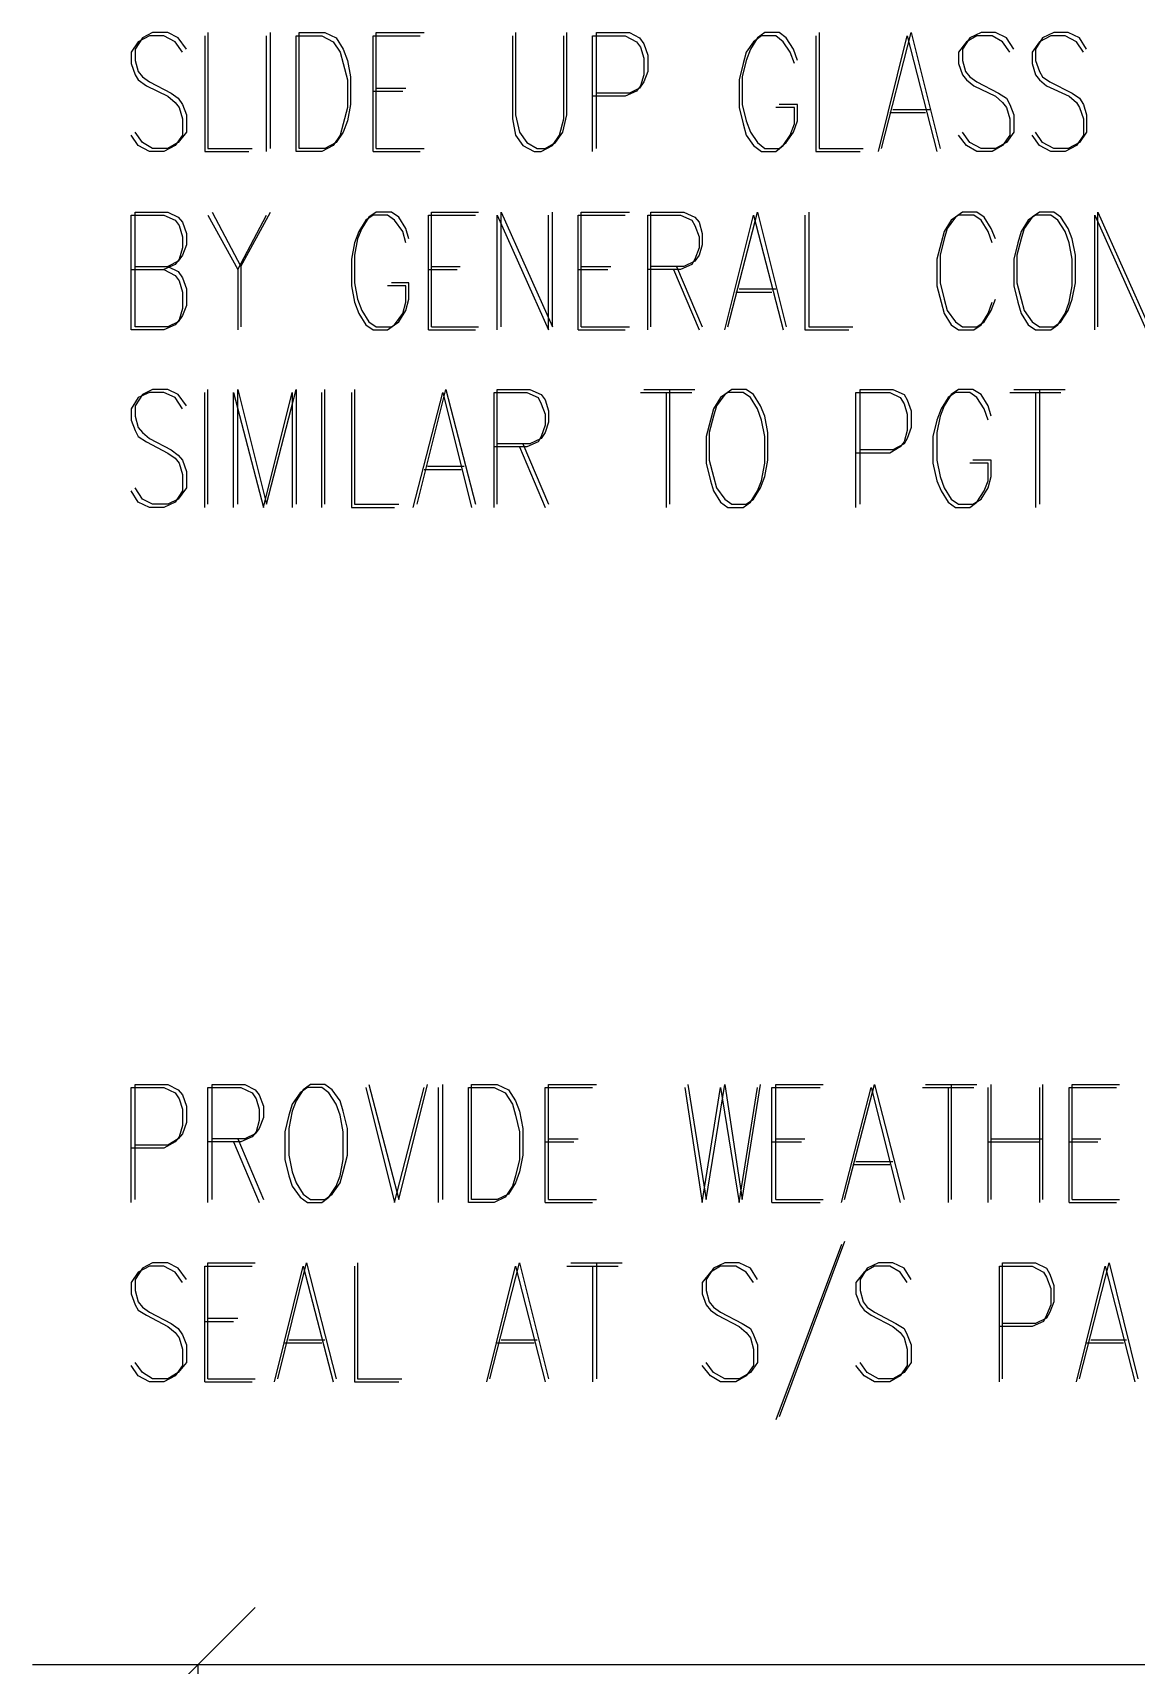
# Model space of a CAD drawing. Header units: metres. Extents: x 12 to 599, y -779 to -12.
# Drawn here: x 164 to 228.6, y -510.8 to -415.2 of the extents above; entities that cross this region are included whole.
import ezdxf

# ---------------------------------------------------------------- set-up
doc = ezdxf.new("R2010")
doc.units = ezdxf.units.M

msp = doc.modelspace()

# ---------------------------------------------------------------- linework, layer by layer
for p, q in [((170.46, -415.5), (170.04, -416.16)), ((170.88, -415.38), (170.22, -415.74)), ((171.06, -415.2), (170.46, -415.5)), ((171.72, -415.38), (170.88, -415.38)), ((171.96, -415.2), (171.06, -415.2)), ((172.38, -415.74), (171.72, -415.38)), ((172.56, -415.5), (171.96, -415.2)), ((173.04, -416.16), (172.56, -415.5)), ((174.12, -415.38), (174.12, -422.16)), ((174.3, -415.2), (174.3, -421.98)), ((177.72, -422.16), (177.72, -415.38)), ((177.96, -421.98), (177.96, -415.2)), ((179.46, -422.16), (179.46, -415.38)), ((179.46, -415.38), (180.96, -415.38)), ((179.64, -421.98), (179.64, -415.2)), ((179.64, -415.2), (181.14, -415.2)), ((180.96, -415.38), (181.62, -415.74)), ((181.14, -415.2), (181.8, -415.5)), ((181.8, -415.5), (182.22, -416.16)), ((183.96, -422.16), (183.96, -415.38)), ((183.96, -415.38), (186.72, -415.38)), ((184.14, -421.98), (184.14, -415.2)), ((184.14, -415.2), (186.96, -415.2)), ((192.12, -415.38), (192.12, -420.24)), ((192.3, -415.2), (192.3, -420)), ((195.12, -420.24), (195.12, -415.38)), ((195.3, -420), (195.3, -415.2)), ((196.8, -422.16), (196.8, -415.38)), ((196.8, -415.38), (198.72, -415.38)), ((197.04, -421.98), (197.04, -415.2)), ((197.04, -415.2), (198.96, -415.2)), ((198.72, -415.38), (199.38, -415.74)), ((198.96, -415.2), (199.56, -415.5)), ((199.56, -415.5), (199.8, -415.86)), ((206.46, -415.5), (206.04, -416.16)), ((206.7, -415.38), (206.22, -415.74)), ((206.88, -415.2), (206.46, -415.5)), ((207.54, -415.38), (206.7, -415.38)), ((207.72, -415.2), (206.88, -415.2)), ((207.96, -415.74), (207.54, -415.38)), ((208.14, -415.5), (207.72, -415.2)), ((208.56, -416.16), (208.14, -415.5)), ((209.88, -415.38), (209.88, -422.16)), ((210.06, -415.2), (210.06, -421.98)), ((213.54, -422.16), (215.22, -415.38)), ((213.72, -421.98), (215.46, -415.2)), ((215.22, -415.38), (216.96, -422.16)), ((215.46, -415.2), (217.14, -421.98)), ((218.88, -415.5), (218.46, -416.16)), ((219.3, -415.38), (218.7, -415.74)), ((219.54, -415.2), (218.88, -415.5)), ((220.2, -415.38), (219.3, -415.38)), ((220.38, -415.2), (219.54, -415.2)), ((220.8, -415.74), (220.2, -415.38)), ((221.04, -415.5), (220.38, -415.2)), ((221.46, -416.16), (221.04, -415.5)), ((223.14, -415.5), (222.72, -416.16)), ((223.62, -415.38), (222.96, -415.74)), ((223.8, -415.2), (223.14, -415.5)), ((224.46, -415.38), (223.62, -415.38)), ((224.64, -415.2), (223.8, -415.2)), ((225.12, -415.74), (224.46, -415.38)), ((225.3, -415.5), (224.64, -415.2)), ((225.72, -416.16), (225.3, -415.5)), ((170.22, -415.74), (169.8, -416.34)), ((169.8, -416.34), (169.8, -417)), ((170.04, -416.16), (170.04, -416.82)), ((172.8, -416.34), (172.38, -415.74)), ((181.62, -415.74), (182.04, -416.34)), ((182.04, -416.34), (182.22, -417)), ((182.22, -416.16), (182.46, -416.82)), ((199.38, -415.74), (199.62, -416.04)), ((199.62, -416.04), (199.8, -416.7)), ((199.8, -415.86), (200.04, -416.52)), ((200.04, -416.52), (200.04, -417.48)), ((205.8, -416.34), (205.62, -417)), ((206.22, -415.74), (205.8, -416.34)), ((206.04, -416.16), (205.8, -416.82)), ((208.38, -416.34), (207.96, -415.74)), ((208.62, -417), (208.38, -416.34)), ((208.8, -416.82), (208.56, -416.16)), ((218.7, -415.74), (218.22, -416.34)), ((218.22, -416.34), (218.22, -417)), ((218.46, -416.16), (218.46, -416.82)), ((221.22, -416.34), (220.8, -415.74)), ((222.96, -415.74), (222.54, -416.34)), ((222.54, -416.34), (222.54, -417)), ((222.72, -416.16), (222.72, -416.82)), ((225.54, -416.34), (225.12, -415.74)), ((169.8, -417), (170.04, -417.66)), ((170.04, -416.82), (170.22, -417.48)), ((170.22, -417.48), (170.46, -417.78)), ((182.22, -417), (182.46, -417.96)), ((182.46, -416.82), (182.64, -417.78)), ((199.8, -416.7), (199.8, -417.66)), ((200.04, -417.48), (199.8, -418.08)), ((205.62, -417), (205.38, -417.96)), ((205.8, -416.82), (205.56, -417.78)), ((218.22, -417), (218.46, -417.66)), ((218.46, -416.82), (218.64, -417.48)), ((218.64, -417.48), (218.88, -417.78)), ((222.54, -417), (222.72, -417.66)), ((222.72, -416.82), (222.96, -417.48)), ((222.96, -417.48), (223.14, -417.78)), ((170.04, -417.66), (170.22, -417.96)), ((170.22, -417.96), (170.7, -418.32)), ((170.46, -417.78), (170.88, -418.08)), ((170.7, -418.32), (171.96, -418.92)), ((170.88, -418.08), (172.14, -418.74)), ((182.46, -417.96), (182.46, -419.58)), ((182.64, -417.78), (182.64, -419.4)), ((184.14, -418.44), (185.88, -418.44)), ((199.56, -418.44), (198.96, -418.74)), ((199.62, -418.32), (199.38, -418.62)), ((199.8, -418.08), (199.56, -418.44)), ((199.8, -417.66), (199.62, -418.32)), ((205.38, -417.96), (205.38, -419.58)), ((205.56, -417.78), (205.56, -419.4)), ((218.46, -417.66), (218.7, -417.96)), ((218.7, -417.96), (219.12, -418.32)), ((218.88, -417.78), (219.3, -418.08)), ((219.12, -418.32), (220.38, -418.92)), ((219.3, -418.08), (220.56, -418.74)), ((222.72, -417.66), (222.96, -417.96)), ((222.96, -417.96), (223.38, -418.32)), ((223.14, -417.78), (223.56, -418.08)), ((223.38, -418.32), (224.7, -418.92)), ((223.56, -418.08), (224.88, -418.74)), ((171.96, -418.92), (172.38, -419.28)), ((172.14, -418.74), (172.56, -419.04)), ((172.38, -419.28), (172.62, -419.58)), ((172.56, -419.04), (172.8, -419.4)), ((172.8, -419.4), (173.04, -420)), ((182.64, -419.4), (182.46, -420.36)), ((183.96, -418.62), (185.7, -418.62)), ((198.72, -418.92), (196.8, -418.92)), ((198.96, -418.74), (197.04, -418.74)), ((199.38, -418.62), (198.72, -418.92)), ((205.56, -419.4), (205.8, -420.36)), ((208.8, -419.4), (207.72, -419.4)), ((208.8, -420.36), (208.8, -419.4)), ((220.38, -418.92), (220.8, -419.28)), ((220.56, -418.74), (221.04, -419.04)), ((220.8, -419.28), (221.04, -419.58)), ((221.04, -419.04), (221.22, -419.4)), ((221.22, -419.4), (221.46, -420)), ((224.7, -418.92), (225.12, -419.28)), ((224.88, -418.74), (225.3, -419.04)), ((225.12, -419.28), (225.3, -419.58)), ((225.3, -419.04), (225.54, -419.4)), ((225.54, -419.4), (225.72, -420)), ((172.62, -419.58), (172.8, -420.24)), ((172.8, -420.24), (172.8, -421.2)), ((173.04, -420), (173.04, -421.02)), ((182.46, -419.58), (182.22, -420.54)), ((182.46, -420.36), (182.22, -421.02)), ((192.12, -420.24), (192.3, -421.2)), ((192.3, -420), (192.54, -421.02)), ((194.88, -421.2), (195.12, -420.24)), ((195.06, -421.02), (195.3, -420)), ((205.38, -419.58), (205.62, -420.54)), ((205.8, -420.36), (206.04, -421.02)), ((208.62, -419.58), (207.54, -419.58)), ((208.56, -421.02), (208.8, -420.36)), ((208.62, -420.54), (208.62, -419.58)), ((214.2, -419.88), (216.3, -419.88)), ((214.38, -419.7), (216.54, -419.7)), ((221.04, -419.58), (221.22, -420.24)), ((221.22, -420.24), (221.22, -421.2)), ((221.46, -420), (221.46, -421.02)), ((225.3, -419.58), (225.54, -420.24)), ((225.54, -420.24), (225.54, -421.2)), ((225.72, -420), (225.72, -421.02)), ((170.22, -421.8), (169.8, -421.2)), ((170.46, -421.62), (170.04, -421.02)), ((172.8, -421.2), (172.38, -421.8)), ((173.04, -421.02), (172.56, -421.62)), ((182.04, -421.2), (181.62, -421.8)), ((182.22, -421.02), (181.8, -421.62)), ((182.22, -420.54), (182.04, -421.2)), ((192.3, -421.2), (192.72, -421.8)), ((192.54, -421.02), (192.96, -421.62)), ((194.46, -421.8), (194.88, -421.2)), ((194.64, -421.62), (195.06, -421.02)), ((205.62, -420.54), (205.8, -421.2)), ((205.8, -421.2), (206.22, -421.8)), ((206.04, -421.02), (206.46, -421.62)), ((207.96, -421.8), (208.38, -421.2)), ((208.14, -421.62), (208.56, -421.02)), ((208.38, -421.2), (208.62, -420.54)), ((218.7, -421.8), (218.22, -421.2)), ((218.88, -421.62), (218.46, -421.02)), ((221.22, -421.2), (220.8, -421.8)), ((221.46, -421.02), (221.04, -421.62)), ((222.96, -421.8), (222.54, -421.2)), ((223.14, -421.62), (222.72, -421.02)), ((225.54, -421.2), (225.12, -421.8)), ((225.72, -421.02), (225.3, -421.62)), ((170.88, -422.16), (170.22, -421.8)), ((171.06, -421.98), (170.46, -421.62)), ((171.72, -422.16), (170.88, -422.16)), ((171.96, -421.98), (171.06, -421.98)), ((172.38, -421.8), (171.72, -422.16)), ((172.56, -421.62), (171.96, -421.98)), ((174.12, -422.16), (176.7, -422.16)), ((174.3, -421.98), (176.88, -421.98)), ((180.96, -422.16), (179.46, -422.16)), ((181.14, -421.98), (179.64, -421.98)), ((181.62, -421.8), (180.96, -422.16)), ((181.8, -421.62), (181.14, -421.98)), ((183.96, -422.16), (186.72, -422.16)), ((184.14, -421.98), (186.96, -421.98)), ((192.72, -421.8), (193.38, -422.16)), ((192.96, -421.62), (193.56, -421.98)), ((193.38, -422.16), (193.8, -422.16)), ((193.56, -421.98), (194.04, -421.98)), ((193.8, -422.16), (194.46, -421.8)), ((194.04, -421.98), (194.64, -421.62)), ((206.22, -421.8), (206.7, -422.16)), ((206.46, -421.62), (206.88, -421.98)), ((206.7, -422.16), (207.54, -422.16)), ((206.88, -421.98), (207.72, -421.98)), ((207.54, -422.16), (207.96, -421.8)), ((207.72, -421.98), (208.14, -421.62)), ((209.88, -422.16), (212.46, -422.16)), ((210.06, -421.98), (212.64, -421.98)), ((219.3, -422.16), (218.7, -421.8)), ((219.54, -421.98), (218.88, -421.62)), ((220.2, -422.16), (219.3, -422.16)), ((220.38, -421.98), (219.54, -421.98)), ((220.8, -421.8), (220.2, -422.16)), ((221.04, -421.62), (220.38, -421.98)), ((223.62, -422.16), (222.96, -421.8)), ((223.8, -421.98), (223.14, -421.62)), ((224.46, -422.16), (223.62, -422.16)), ((224.64, -421.98), (223.8, -421.98)), ((225.12, -421.8), (224.46, -422.16)), ((225.3, -421.62), (224.64, -421.98)), ((169.8, -432.6), (169.8, -425.88)), ((169.8, -425.88), (171.72, -425.88)), ((170.04, -432.42), (170.04, -425.7)), ((170.04, -425.7), (171.96, -425.7)), ((171.72, -425.88), (172.38, -426.18)), ((171.96, -425.7), (172.56, -426)), ((172.56, -426), (172.8, -426.3)), ((174.3, -425.88), (176.04, -429.06)), ((174.54, -425.7), (176.22, -428.88)), ((176.04, -429.06), (177.72, -425.88)), ((176.22, -428.88), (177.96, -425.7)), ((183.72, -426), (183.3, -426.66)), ((183.96, -425.88), (183.54, -426.18)), ((184.14, -425.7), (183.72, -426)), ((184.8, -425.88), (183.96, -425.88)), ((185.04, -425.7), (184.14, -425.7)), ((185.22, -426.18), (184.8, -425.88)), ((185.46, -426), (185.04, -425.7)), ((185.88, -426.66), (185.46, -426)), ((187.2, -432.6), (187.2, -425.88)), ((187.2, -425.88), (189.96, -425.88)), ((187.38, -432.42), (187.38, -425.7)), ((187.38, -425.7), (190.14, -425.7)), ((191.22, -432.6), (191.22, -425.88)), ((191.22, -425.88), (194.22, -432.6)), ((191.46, -432.42), (191.46, -425.7)), ((191.46, -425.7), (194.46, -432.42)), ((194.22, -432.6), (194.22, -425.88)), ((194.46, -432.42), (194.46, -425.7)), ((195.96, -432.6), (195.96, -425.88)), ((195.96, -425.88), (198.72, -425.88)), ((196.14, -432.42), (196.14, -425.7)), ((196.14, -425.7), (198.96, -425.7)), ((200.04, -432.6), (200.04, -425.88)), ((200.04, -425.88), (201.96, -425.88)), ((200.22, -432.42), (200.22, -425.7)), ((200.22, -425.7), (202.14, -425.7)), ((201.96, -425.88), (202.62, -426.18)), ((202.14, -425.7), (202.8, -426)), ((202.8, -426), (203.04, -426.3)), ((204.54, -432.6), (206.22, -425.88)), ((204.72, -432.42), (206.46, -425.7)), ((206.22, -425.88), (207.96, -432.6)), ((206.46, -425.7), (208.14, -432.42)), ((209.22, -425.88), (209.22, -432.6)), ((209.46, -425.7), (209.46, -432.42)), ((218.04, -426), (217.56, -426.66)), ((218.22, -425.88), (217.8, -426.18)), ((218.46, -425.7), (218.04, -426)), ((219.12, -425.88), (218.22, -425.88)), ((219.3, -425.7), (218.46, -425.7)), ((219.54, -426.18), (219.12, -425.88)), ((219.72, -426), (219.3, -425.7)), ((220.14, -426.66), (219.72, -426)), ((222.54, -426), (222.06, -426.66)), ((222.72, -425.88), (222.3, -426.18)), ((222.96, -425.7), (222.54, -426)), ((223.62, -425.88), (222.72, -425.88)), ((223.8, -425.7), (222.96, -425.7)), ((224.04, -426.18), (223.62, -425.88)), ((224.22, -426), (223.8, -425.7)), ((224.64, -426.66), (224.22, -426)), ((226.2, -432.6), (226.2, -425.88)), ((226.2, -425.88), (229.2, -432.6)), ((226.38, -432.42), (226.38, -425.7)), ((226.38, -425.7), (229.38, -432.42)), ((172.38, -426.18), (172.62, -426.48)), ((172.62, -426.48), (172.8, -427.14)), ((172.8, -426.3), (173.04, -426.96)), ((173.04, -426.96), (173.04, -427.62)), ((183.12, -426.84), (182.88, -427.5)), ((183.3, -426.66), (183.06, -427.26)), ((183.54, -426.18), (183.12, -426.84)), ((185.7, -426.84), (185.22, -426.18)), ((185.88, -427.5), (185.7, -426.84)), ((186.06, -427.26), (185.88, -426.66)), ((202.62, -426.18), (202.8, -426.48)), ((202.8, -426.48), (203.04, -427.14)), ((203.04, -426.3), (203.22, -426.96)), ((203.22, -426.96), (203.22, -427.62)), ((217.38, -426.84), (217.2, -427.5)), ((217.8, -426.18), (217.38, -426.84)), ((217.56, -426.66), (217.38, -427.26)), ((219.96, -426.84), (219.54, -426.18)), ((220.2, -427.5), (219.96, -426.84)), ((220.38, -427.26), (220.14, -426.66)), ((221.88, -426.84), (221.7, -427.5)), ((222.3, -426.18), (221.88, -426.84)), ((222.06, -426.66), (221.88, -427.26)), ((224.46, -426.84), (224.04, -426.18)), ((224.7, -427.5), (224.46, -426.84)), ((224.88, -427.26), (224.64, -426.66)), ((172.8, -427.8), (172.62, -428.46)), ((172.8, -427.14), (172.8, -427.8)), ((173.04, -427.62), (172.8, -428.22)), ((182.88, -427.5), (182.7, -428.46)), ((183.06, -427.26), (182.88, -428.22)), ((203.04, -427.8), (202.8, -428.46)), ((203.04, -427.14), (203.04, -427.8)), ((203.22, -427.62), (203.04, -428.22)), ((217.2, -427.5), (216.96, -428.46)), ((217.38, -427.26), (217.14, -428.22)), ((221.7, -427.5), (221.46, -428.46)), ((221.88, -427.26), (221.64, -428.22)), ((224.88, -428.46), (224.7, -427.5)), ((225.06, -428.22), (224.88, -427.26)), ((170.04, -428.88), (171.96, -428.88)), ((172.38, -428.76), (171.72, -429.06)), ((172.56, -428.58), (171.96, -428.88)), ((171.96, -428.88), (172.56, -429.18)), ((172.62, -428.46), (172.38, -428.76)), ((172.8, -428.22), (172.56, -428.58)), ((176.22, -428.88), (176.22, -432.42)), ((182.7, -428.46), (182.7, -430.02)), ((182.88, -428.22), (182.88, -429.84)), ((187.38, -428.88), (189.06, -428.88)), ((196.14, -428.88), (197.88, -428.88)), ((202.14, -428.88), (200.22, -428.88)), ((201.72, -428.88), (203.22, -432.42)), ((202.62, -428.76), (201.96, -429.06)), ((202.8, -428.58), (202.14, -428.88)), ((202.8, -428.46), (202.62, -428.76)), ((203.04, -428.22), (202.8, -428.58)), ((216.96, -428.46), (216.96, -430.02)), ((217.14, -428.22), (217.14, -429.84)), ((221.46, -428.46), (221.46, -430.02)), ((221.64, -428.22), (221.64, -429.84)), ((224.88, -430.02), (224.88, -428.46)), ((225.06, -429.84), (225.06, -428.22)), ((169.8, -429.06), (171.72, -429.06)), ((171.72, -429.06), (172.38, -429.42)), ((172.38, -429.42), (172.62, -429.72)), ((172.56, -429.18), (172.8, -429.54)), ((172.62, -429.72), (172.8, -430.38)), ((172.8, -429.54), (173.04, -430.2)), ((176.04, -429.06), (176.04, -432.6)), ((182.88, -429.84), (183.06, -430.8)), ((186.06, -429.84), (185.04, -429.84)), ((186.06, -430.8), (186.06, -429.84)), ((187.2, -429.06), (188.88, -429.06)), ((195.96, -429.06), (197.7, -429.06)), ((201.96, -429.06), (200.04, -429.06)), ((201.54, -429.06), (203.04, -432.6)), ((217.14, -429.84), (217.38, -430.8)), ((221.64, -429.84), (221.88, -430.8)), ((224.88, -430.8), (225.06, -429.84)), ((172.8, -430.38), (172.8, -431.34)), ((173.04, -430.2), (173.04, -431.16)), ((182.7, -430.02), (182.88, -430.98)), ((183.06, -430.8), (183.3, -431.46)), ((185.88, -430.02), (184.8, -430.02)), ((185.88, -430.98), (185.88, -430.02)), ((185.88, -431.46), (186.06, -430.8)), ((205.2, -430.38), (207.3, -430.38)), ((205.38, -430.2), (207.54, -430.2)), ((216.96, -430.02), (217.2, -430.98)), ((217.38, -430.8), (217.56, -431.46)), ((220.14, -431.46), (220.38, -430.8)), ((221.46, -430.02), (221.7, -430.98)), ((221.88, -430.8), (222.06, -431.46)), ((224.64, -431.46), (224.88, -430.8)), ((224.7, -430.98), (224.88, -430.02)), ((172.8, -431.76), (172.56, -432.12)), ((172.8, -431.34), (172.62, -432)), ((173.04, -431.16), (172.8, -431.76)), ((182.88, -430.98), (183.12, -431.64)), ((183.12, -431.64), (183.54, -432.3)), ((183.3, -431.46), (183.72, -432.12)), ((185.22, -432.3), (185.7, -431.64)), ((185.46, -432.12), (185.88, -431.46)), ((185.7, -431.64), (185.88, -430.98)), ((217.2, -430.98), (217.38, -431.64)), ((217.38, -431.64), (217.8, -432.3)), ((217.56, -431.46), (218.04, -432.12)), ((219.54, -432.3), (219.96, -431.64)), ((219.72, -432.12), (220.14, -431.46)), ((219.96, -431.64), (220.2, -430.98)), ((221.7, -430.98), (221.88, -431.64)), ((221.88, -431.64), (222.3, -432.3)), ((222.06, -431.46), (222.54, -432.12)), ((224.04, -432.3), (224.46, -431.64)), ((224.22, -432.12), (224.64, -431.46)), ((224.46, -431.64), (224.7, -430.98)), ((171.72, -432.6), (169.8, -432.6)), ((171.96, -432.42), (170.04, -432.42)), ((172.38, -432.3), (171.72, -432.6)), ((172.56, -432.12), (171.96, -432.42)), ((172.62, -432), (172.38, -432.3)), ((183.54, -432.3), (183.96, -432.6)), ((183.72, -432.12), (184.14, -432.42)), ((183.96, -432.6), (184.8, -432.6)), ((184.14, -432.42), (185.04, -432.42)), ((184.8, -432.6), (185.22, -432.3)), ((185.04, -432.42), (185.46, -432.12)), ((187.2, -432.6), (189.96, -432.6)), ((187.38, -432.42), (190.14, -432.42)), ((195.96, -432.6), (198.72, -432.6)), ((196.14, -432.42), (198.96, -432.42)), ((209.22, -432.6), (211.8, -432.6)), ((209.46, -432.42), (212.04, -432.42)), ((217.8, -432.3), (218.22, -432.6)), ((218.04, -432.12), (218.46, -432.42)), ((218.22, -432.6), (219.12, -432.6)), ((218.46, -432.42), (219.3, -432.42)), ((219.12, -432.6), (219.54, -432.3)), ((219.3, -432.42), (219.72, -432.12)), ((222.3, -432.3), (222.72, -432.6)), ((222.54, -432.12), (222.96, -432.42)), ((222.72, -432.6), (223.62, -432.6)), ((222.96, -432.42), (223.8, -432.42)), ((223.62, -432.6), (224.04, -432.3)), ((223.8, -432.42), (224.22, -432.12)), ((170.22, -436.56), (169.8, -437.22)), ((170.46, -436.38), (170.04, -437.04)), ((170.88, -436.26), (170.22, -436.56)), ((171.06, -436.08), (170.46, -436.38)), ((171.72, -436.26), (170.88, -436.26)), ((171.96, -436.08), (171.06, -436.08)), ((172.38, -436.56), (171.72, -436.26)), ((172.56, -436.38), (171.96, -436.08)), ((172.8, -437.22), (172.38, -436.56)), ((173.04, -437.04), (172.56, -436.38)), ((174.12, -442.98), (174.12, -436.26)), ((174.3, -442.8), (174.3, -436.08)), ((175.8, -442.98), (175.8, -436.26)), ((175.8, -436.26), (177.54, -442.98)), ((176.04, -442.8), (176.04, -436.08)), ((176.04, -436.08), (177.72, -442.8)), ((177.54, -442.98), (179.22, -436.26)), ((177.72, -442.8), (179.46, -436.08)), ((179.22, -436.26), (179.22, -442.98)), ((179.46, -436.08), (179.46, -442.8)), ((180.96, -442.98), (180.96, -436.26)), ((181.14, -442.8), (181.14, -436.08)), ((182.7, -436.26), (182.7, -442.98)), ((182.88, -436.08), (182.88, -442.8)), ((186.3, -442.98), (188.04, -436.26)), ((186.54, -442.8), (188.22, -436.08)), ((188.04, -436.26), (189.72, -442.98)), ((188.22, -436.08), (189.96, -442.8)), ((191.04, -442.98), (191.04, -436.26)), ((191.04, -436.26), (192.96, -436.26)), ((191.22, -442.8), (191.22, -436.08)), ((191.22, -436.08), (193.14, -436.08)), ((192.96, -436.26), (193.62, -436.56)), ((193.14, -436.08), (193.8, -436.38)), ((193.62, -436.56), (193.8, -436.92)), ((193.8, -436.38), (194.04, -436.68)), ((199.62, -436.26), (202.62, -436.26)), ((199.8, -436.08), (202.8, -436.08)), ((201.12, -436.26), (201.12, -442.98)), ((201.3, -436.08), (201.3, -442.8)), ((204.3, -436.56), (203.88, -437.22)), ((204.54, -436.38), (204.06, -437.04)), ((204.72, -436.26), (204.3, -436.56)), ((204.96, -436.08), (204.54, -436.38)), ((205.62, -436.26), (204.72, -436.26)), ((205.8, -436.08), (204.96, -436.08)), ((206.04, -436.56), (205.62, -436.26)), ((206.22, -436.38), (205.8, -436.08)), ((206.46, -437.22), (206.04, -436.56)), ((206.64, -437.04), (206.22, -436.38)), ((212.22, -442.98), (212.22, -436.26)), ((212.22, -436.26), (214.2, -436.26)), ((212.46, -442.8), (212.46, -436.08)), ((212.46, -436.08), (214.38, -436.08)), ((214.2, -436.26), (214.8, -436.56)), ((214.38, -436.08), (215.04, -436.38)), ((214.8, -436.56), (215.04, -436.92)), ((215.04, -436.38), (215.22, -436.68)), ((217.62, -436.56), (217.2, -437.22)), ((217.8, -436.38), (217.38, -437.04)), ((218.04, -436.26), (217.62, -436.56)), ((218.22, -436.08), (217.8, -436.38)), ((218.88, -436.26), (218.04, -436.26)), ((219.06, -436.08), (218.22, -436.08)), ((219.3, -436.56), (218.88, -436.26)), ((219.54, -436.38), (219.06, -436.08)), ((219.72, -437.22), (219.3, -436.56)), ((219.96, -437.04), (219.54, -436.38)), ((221.22, -436.26), (224.22, -436.26)), ((221.46, -436.08), (224.46, -436.08)), ((222.72, -436.26), (222.72, -442.98)), ((222.96, -436.08), (222.96, -442.8)), ((169.8, -437.22), (169.8, -437.88)), ((170.04, -437.04), (170.04, -437.64)), ((193.8, -436.92), (194.04, -437.52)), ((194.04, -436.68), (194.22, -437.34)), ((194.04, -437.52), (194.04, -438.18)), ((194.22, -437.34), (194.22, -438)), ((203.88, -437.22), (203.7, -437.88)), ((204.06, -437.04), (203.88, -437.64)), ((206.7, -437.88), (206.46, -437.22)), ((206.88, -437.64), (206.64, -437.04)), ((215.04, -436.92), (215.22, -437.52)), ((215.22, -436.68), (215.46, -437.34)), ((215.22, -437.52), (215.22, -438.48)), ((215.46, -437.34), (215.46, -438.3)), ((217.2, -437.22), (216.96, -437.88)), ((217.38, -437.04), (217.14, -437.64)), ((219.96, -437.88), (219.72, -437.22)), ((220.14, -437.64), (219.96, -437.04)), ((169.8, -437.88), (170.04, -438.48)), ((170.04, -437.64), (170.22, -438.3)), ((170.04, -438.48), (170.22, -438.84)), ((170.22, -438.3), (170.46, -438.6)), ((194.04, -438.18), (193.8, -438.84)), ((194.22, -438), (194.04, -438.6)), ((203.7, -437.88), (203.46, -438.84)), ((203.88, -437.64), (203.64, -438.6)), ((206.88, -438.84), (206.7, -437.88)), ((207.06, -438.6), (206.88, -437.64)), ((215.22, -438.48), (215.04, -439.14)), ((215.46, -438.3), (215.22, -438.96)), ((216.96, -437.88), (216.72, -438.84)), ((217.14, -437.64), (216.96, -438.6)), ((170.22, -438.84), (170.7, -439.14)), ((170.46, -438.6), (170.88, -438.96)), ((170.7, -439.14), (171.96, -439.8)), ((170.88, -438.96), (172.14, -439.62)), ((192.96, -439.44), (191.04, -439.44)), ((193.14, -439.26), (191.22, -439.26)), ((192.54, -439.44), (194.04, -442.98)), ((192.72, -439.26), (194.22, -442.8)), ((193.62, -439.14), (192.96, -439.44)), ((193.8, -438.96), (193.14, -439.26)), ((193.8, -438.84), (193.62, -439.14)), ((194.04, -438.6), (193.8, -438.96)), ((203.46, -438.84), (203.46, -440.4)), ((203.64, -438.6), (203.64, -440.22)), ((206.88, -440.4), (206.88, -438.84)), ((207.06, -440.22), (207.06, -438.6)), ((214.8, -439.44), (214.2, -439.8)), ((215.04, -439.26), (214.38, -439.62)), ((215.04, -439.14), (214.8, -439.44)), ((215.22, -438.96), (215.04, -439.26)), ((216.72, -438.84), (216.72, -440.4)), ((216.96, -438.6), (216.96, -440.22)), ((171.96, -439.8), (172.38, -440.1)), ((172.14, -439.62), (172.56, -439.92)), ((172.38, -440.1), (172.62, -440.4)), ((172.56, -439.92), (172.8, -440.22)), ((172.62, -440.4), (172.8, -441.06)), ((172.8, -440.22), (173.04, -440.88)), ((203.46, -440.4), (203.7, -441.42)), ((203.64, -440.22), (203.88, -441.18)), ((206.7, -441.42), (206.88, -440.4)), ((206.88, -441.18), (207.06, -440.22)), ((214.2, -439.8), (212.22, -439.8)), ((214.38, -439.62), (212.46, -439.62)), ((216.72, -440.4), (216.96, -441.42)), ((216.96, -440.22), (217.14, -441.18)), ((219.96, -440.4), (218.88, -440.4)), ((220.14, -440.22), (219.06, -440.22)), ((219.96, -441.42), (219.96, -440.4)), ((220.14, -441.18), (220.14, -440.22)), ((172.8, -441.06), (172.8, -442.02)), ((173.04, -440.88), (173.04, -441.84)), ((186.96, -440.76), (189.12, -440.76)), ((187.14, -440.58), (189.3, -440.58)), ((203.7, -441.42), (203.88, -442.02)), ((203.88, -441.18), (204.06, -441.84)), ((206.46, -442.02), (206.7, -441.42)), ((206.64, -441.84), (206.88, -441.18)), ((216.96, -441.42), (217.2, -442.02)), ((217.14, -441.18), (217.38, -441.84)), ((219.72, -442.02), (219.96, -441.42)), ((219.96, -441.84), (220.14, -441.18)), ((170.22, -442.68), (169.8, -442.02)), ((170.46, -442.5), (170.04, -441.84)), ((172.8, -442.02), (172.38, -442.68)), ((173.04, -441.84), (172.56, -442.5)), ((203.88, -442.02), (204.3, -442.68)), ((204.06, -441.84), (204.54, -442.5)), ((206.04, -442.68), (206.46, -442.02)), ((206.22, -442.5), (206.64, -441.84)), ((217.2, -442.02), (217.62, -442.68)), ((217.38, -441.84), (217.8, -442.5)), ((219.3, -442.68), (219.72, -442.02)), ((219.54, -442.5), (219.96, -441.84)), ((170.88, -442.98), (170.22, -442.68)), ((171.06, -442.8), (170.46, -442.5)), ((171.72, -442.98), (170.88, -442.98)), ((171.96, -442.8), (171.06, -442.8)), ((172.38, -442.68), (171.72, -442.98)), ((172.56, -442.5), (171.96, -442.8)), ((182.7, -442.98), (185.22, -442.98)), ((182.88, -442.8), (185.46, -442.8)), ((204.3, -442.68), (204.72, -442.98)), ((204.54, -442.5), (204.96, -442.8)), ((204.72, -442.98), (205.62, -442.98)), ((204.96, -442.8), (205.8, -442.8)), ((205.62, -442.98), (206.04, -442.68)), ((205.8, -442.8), (206.22, -442.5)), ((217.62, -442.68), (218.04, -442.98)), ((217.8, -442.5), (218.22, -442.8)), ((218.04, -442.98), (218.88, -442.98)), ((218.22, -442.8), (219.06, -442.8)), ((218.88, -442.98), (219.3, -442.68)), ((219.06, -442.8), (219.54, -442.5)), ((170.04, -483.48), (170.04, -476.76)), ((170.04, -476.76), (171.96, -476.76)), ((171.96, -476.76), (172.56, -477.06)), ((174.54, -483.48), (174.54, -476.76)), ((174.54, -476.76), (176.46, -476.76)), ((176.46, -476.76), (177.06, -477.06)), ((180.3, -476.76), (179.88, -477.06)), ((181.14, -476.76), (180.3, -476.76)), ((181.56, -477.06), (181.14, -476.76)), ((183.72, -476.76), (185.46, -483.48)), ((185.46, -483.48), (187.14, -476.76)), ((188.04, -483.48), (188.04, -476.76)), ((189.72, -483.48), (189.72, -476.76)), ((189.72, -476.76), (191.22, -476.76)), ((191.22, -476.76), (191.88, -477.06)), ((194.22, -483.48), (194.22, -476.76)), ((194.22, -476.76), (197.04, -476.76)), ((202.38, -476.76), (203.46, -483.48)), ((203.46, -483.48), (204.54, -476.76)), ((204.54, -476.76), (205.56, -483.48)), ((205.56, -483.48), (206.64, -476.76)), ((207.54, -483.48), (207.54, -476.76)), ((207.54, -476.76), (210.3, -476.76)), ((211.56, -483.48), (213.3, -476.76)), ((213.3, -476.76), (215.04, -483.48)), ((216.3, -476.76), (219.3, -476.76)), ((217.8, -476.76), (217.8, -483.48)), ((220.14, -483.48), (220.14, -476.76)), ((223.14, -476.76), (223.14, -483.48)), ((224.88, -483.48), (224.88, -476.76)), ((224.88, -476.76), (227.64, -476.76)), ((169.8, -483.66), (169.8, -476.94)), ((169.8, -476.94), (171.72, -476.94)), ((171.72, -476.94), (172.38, -477.24)), ((172.38, -477.24), (172.62, -477.6)), ((172.56, -477.06), (172.8, -477.36)), ((172.62, -477.6), (172.8, -478.2)), ((172.8, -477.36), (173.04, -478.02)), ((174.3, -483.66), (174.3, -476.94)), ((174.3, -476.94), (176.22, -476.94)), ((176.22, -476.94), (176.88, -477.24)), ((176.88, -477.24), (177.12, -477.6)), ((177.06, -477.06), (177.3, -477.36)), ((177.12, -477.6), (177.3, -478.2)), ((177.3, -477.36), (177.54, -478.02)), ((179.7, -477.24), (179.22, -477.9)), ((179.46, -477.72), (179.22, -478.32)), ((179.88, -477.06), (179.46, -477.72)), ((180.12, -476.94), (179.7, -477.24)), ((180.96, -476.94), (180.12, -476.94)), ((181.38, -477.24), (180.96, -476.94)), ((181.8, -477.9), (181.38, -477.24)), ((182.04, -477.72), (181.56, -477.06)), ((182.22, -478.32), (182.04, -477.72)), ((183.54, -476.94), (185.22, -483.66)), ((185.22, -483.66), (186.96, -476.94)), ((187.8, -483.66), (187.8, -476.94)), ((189.54, -483.66), (189.54, -476.94)), ((189.54, -476.94), (191.04, -476.94)), ((191.04, -476.94), (191.7, -477.24)), ((191.7, -477.24), (192.12, -477.9)), ((191.88, -477.06), (192.3, -477.72)), ((192.3, -477.72), (192.54, -478.32)), ((194.04, -483.66), (194.04, -476.94)), ((194.04, -476.94), (196.8, -476.94)), ((202.2, -476.94), (203.22, -483.66)), ((203.22, -483.66), (204.3, -476.94)), ((204.3, -476.94), (205.38, -483.66)), ((205.38, -483.66), (206.46, -476.94)), ((207.3, -483.66), (207.3, -476.94)), ((207.3, -476.94), (210.12, -476.94)), ((211.38, -483.66), (213.12, -476.94)), ((213.12, -476.94), (214.8, -483.66)), ((216.12, -476.94), (219.12, -476.94)), ((217.62, -476.94), (217.62, -483.66)), ((219.96, -483.66), (219.96, -476.94)), ((222.96, -476.94), (222.96, -483.66)), ((224.7, -483.66), (224.7, -476.94)), ((224.7, -476.94), (227.46, -476.94)), ((172.8, -478.2), (172.8, -479.16)), ((173.04, -478.02), (173.04, -478.98)), ((177.3, -478.2), (177.3, -478.86)), ((177.54, -478.68), (177.3, -479.34)), ((177.54, -478.02), (177.54, -478.68)), ((179.04, -478.56), (178.8, -479.52)), ((179.22, -477.9), (179.04, -478.56)), ((179.22, -478.32), (179.04, -479.34)), ((182.04, -478.56), (181.8, -477.9)), ((182.22, -479.52), (182.04, -478.56)), ((182.46, -479.34), (182.22, -478.32)), ((192.12, -477.9), (192.3, -478.56)), ((192.3, -478.56), (192.54, -479.52)), ((192.54, -478.32), (192.72, -479.34)), ((172.8, -479.64), (172.56, -479.94)), ((172.8, -479.16), (172.62, -479.82)), ((173.04, -478.98), (172.8, -479.64)), ((177.06, -479.64), (176.46, -479.94)), ((177.12, -479.52), (176.88, -479.82)), ((177.3, -479.34), (177.06, -479.64)), ((177.3, -478.86), (177.12, -479.52)), ((178.8, -479.52), (178.8, -481.14)), ((179.04, -479.34), (179.04, -480.9)), ((182.22, -481.14), (182.22, -479.52)), ((182.46, -480.9), (182.46, -479.34)), ((192.54, -479.52), (192.54, -481.14)), ((192.72, -479.34), (192.72, -480.9)), ((171.72, -480.48), (169.8, -480.48)), ((171.96, -480.3), (170.04, -480.3)), ((172.38, -480.12), (171.72, -480.48)), ((172.56, -479.94), (171.96, -480.3)), ((172.62, -479.82), (172.38, -480.12)), ((176.22, -480.12), (174.3, -480.12)), ((176.46, -479.94), (174.54, -479.94)), ((175.8, -480.12), (177.3, -483.66)), ((176.04, -479.94), (177.54, -483.48)), ((176.88, -479.82), (176.22, -480.12)), ((194.04, -480.12), (195.72, -480.12)), ((194.22, -479.94), (195.96, -479.94)), ((207.3, -480.12), (209.04, -480.12)), ((207.54, -479.94), (209.22, -479.94)), ((219.96, -480.12), (222.96, -480.12)), ((220.14, -479.94), (223.14, -479.94)), ((224.7, -480.12), (226.38, -480.12)), ((224.88, -479.94), (226.56, -479.94)), ((178.8, -481.14), (179.04, -482.1)), ((179.04, -480.9), (179.22, -481.86)), ((182.04, -482.1), (182.22, -481.14)), ((182.22, -481.86), (182.46, -480.9)), ((192.54, -481.14), (192.3, -482.1)), ((192.72, -480.9), (192.54, -481.86)), ((212.04, -481.44), (214.2, -481.44)), ((212.22, -481.26), (214.38, -481.26)), ((179.04, -482.1), (179.22, -482.7)), ((179.22, -481.86), (179.46, -482.52)), ((179.46, -482.52), (179.88, -483.18)), ((181.56, -483.18), (182.04, -482.52)), ((181.8, -482.7), (182.04, -482.1)), ((182.04, -482.52), (182.22, -481.86)), ((192.3, -482.52), (191.88, -483.18)), ((192.3, -482.1), (192.12, -482.7)), ((192.54, -481.86), (192.3, -482.52)), ((179.22, -482.7), (179.7, -483.36)), ((179.7, -483.36), (180.12, -483.66)), ((179.88, -483.18), (180.3, -483.48)), ((180.3, -483.48), (181.14, -483.48)), ((180.96, -483.66), (181.38, -483.36)), ((181.14, -483.48), (181.56, -483.18)), ((181.38, -483.36), (181.8, -482.7)), ((191.22, -483.48), (189.72, -483.48)), ((191.7, -483.36), (191.04, -483.66)), ((191.88, -483.18), (191.22, -483.48)), ((192.12, -482.7), (191.7, -483.36)), ((194.22, -483.48), (197.04, -483.48)), ((207.54, -483.48), (210.3, -483.48)), ((224.88, -483.48), (227.64, -483.48)), ((180.12, -483.66), (180.96, -483.66)), ((191.04, -483.66), (189.54, -483.66)), ((194.04, -483.66), (196.8, -483.66)), ((207.3, -483.66), (210.12, -483.66)), ((224.7, -483.66), (227.46, -483.66)), ((211.38, -486.12), (207.54, -496.38)), ((211.56, -485.94), (207.72, -496.2)), ((171.06, -487.2), (170.46, -487.5)), ((171.96, -487.2), (171.06, -487.2)), ((172.56, -487.5), (171.96, -487.2)), ((174.3, -493.98), (174.3, -487.2)), ((174.3, -487.2), (177.06, -487.2)), ((178.38, -493.98), (180.06, -487.2)), ((180.06, -487.2), (181.8, -493.98)), ((183.06, -487.2), (183.06, -493.98)), ((190.8, -493.98), (192.54, -487.2)), ((192.54, -487.2), (194.22, -493.98)), ((195.54, -487.2), (198.54, -487.2)), ((197.04, -487.2), (197.04, -493.98)), ((204.54, -487.2), (203.88, -487.5)), ((205.38, -487.2), (204.54, -487.2)), ((206.04, -487.5), (205.38, -487.2)), ((213.54, -487.2), (212.88, -487.5)), ((214.38, -487.2), (213.54, -487.2)), ((215.04, -487.5), (214.38, -487.2)), ((220.8, -493.98), (220.8, -487.2)), ((220.8, -487.2), (222.72, -487.2)), ((222.72, -487.2), (223.38, -487.5)), ((225.3, -493.98), (227.04, -487.2)), ((227.04, -487.2), (228.72, -493.98)), ((170.22, -487.74), (169.8, -488.34)), ((170.46, -487.5), (170.04, -488.16)), ((170.04, -488.16), (170.04, -488.82)), ((170.88, -487.38), (170.22, -487.74)), ((171.72, -487.38), (170.88, -487.38)), ((172.38, -487.74), (171.72, -487.38)), ((172.8, -488.34), (172.38, -487.74)), ((173.04, -488.16), (172.56, -487.5)), ((174.12, -494.16), (174.12, -487.38)), ((174.12, -487.38), (176.88, -487.38)), ((178.2, -494.16), (179.88, -487.38)), ((179.88, -487.38), (181.62, -494.16)), ((182.88, -487.38), (182.88, -494.16)), ((190.62, -494.16), (192.3, -487.38)), ((192.3, -487.38), (194.04, -494.16)), ((195.3, -487.38), (198.3, -487.38)), ((196.8, -487.38), (196.8, -494.16)), ((203.7, -487.74), (203.22, -488.34)), ((203.88, -487.5), (203.46, -488.16)), ((203.46, -488.16), (203.46, -488.82)), ((204.3, -487.38), (203.7, -487.74)), ((205.2, -487.38), (204.3, -487.38)), ((205.8, -487.74), (205.2, -487.38)), ((206.22, -488.34), (205.8, -487.74)), ((206.46, -488.16), (206.04, -487.5)), ((212.7, -487.74), (212.22, -488.34)), ((212.88, -487.5), (212.46, -488.16)), ((212.46, -488.16), (212.46, -488.82)), ((213.3, -487.38), (212.7, -487.74)), ((214.2, -487.38), (213.3, -487.38)), ((214.8, -487.74), (214.2, -487.38)), ((215.22, -488.34), (214.8, -487.74)), ((215.46, -488.16), (215.04, -487.5)), ((220.62, -494.16), (220.62, -487.38)), ((220.62, -487.38), (222.54, -487.38)), ((222.54, -487.38), (223.2, -487.74)), ((223.2, -487.74), (223.38, -488.04)), ((223.38, -487.5), (223.56, -487.86)), ((223.38, -488.04), (223.62, -488.7)), ((223.56, -487.86), (223.8, -488.52)), ((225.12, -494.16), (226.8, -487.38)), ((226.8, -487.38), (228.54, -494.16)), ((169.8, -488.34), (169.8, -489)), ((169.8, -489), (170.04, -489.66)), ((170.04, -488.82), (170.22, -489.48)), ((203.22, -488.34), (203.22, -489)), ((203.22, -489), (203.46, -489.66)), ((203.46, -488.82), (203.64, -489.48)), ((212.22, -488.34), (212.22, -489)), ((212.22, -489), (212.46, -489.66)), ((212.46, -488.82), (212.64, -489.48)), ((223.62, -488.7), (223.62, -489.66)), ((223.8, -488.52), (223.8, -489.48)), ((170.04, -489.66), (170.22, -489.96)), ((170.22, -489.48), (170.46, -489.78)), ((170.22, -489.96), (170.7, -490.26)), ((170.46, -489.78), (170.88, -490.08)), ((170.88, -490.08), (172.14, -490.74)), ((203.46, -489.66), (203.7, -489.96)), ((203.64, -489.48), (203.88, -489.78)), ((203.7, -489.96), (204.12, -490.26)), ((203.88, -489.78), (204.3, -490.08)), ((204.3, -490.08), (205.56, -490.74)), ((212.46, -489.66), (212.7, -489.96)), ((212.64, -489.48), (212.88, -489.78)), ((212.7, -489.96), (213.12, -490.26)), ((212.88, -489.78), (213.3, -490.08)), ((213.3, -490.08), (214.56, -490.74)), ((223.62, -489.66), (223.38, -490.26)), ((223.56, -490.08), (223.38, -490.44)), ((223.8, -489.48), (223.56, -490.08)), ((170.7, -490.26), (171.96, -490.92)), ((171.96, -490.92), (172.38, -491.28)), ((172.14, -490.74), (172.56, -491.04)), ((172.56, -491.04), (172.8, -491.4)), ((174.12, -490.62), (175.8, -490.62)), ((174.3, -490.44), (176.04, -490.44)), ((204.12, -490.26), (205.38, -490.92)), ((205.38, -490.92), (205.8, -491.28)), ((205.56, -490.74), (206.04, -491.04)), ((206.04, -491.04), (206.22, -491.4)), ((213.12, -490.26), (214.38, -490.92)), ((214.38, -490.92), (214.8, -491.28)), ((214.56, -490.74), (215.04, -491.04)), ((215.04, -491.04), (215.22, -491.4)), ((222.54, -490.92), (220.62, -490.92)), ((222.72, -490.74), (220.8, -490.74)), ((223.2, -490.62), (222.54, -490.92)), ((223.38, -490.44), (222.72, -490.74)), ((223.38, -490.26), (223.2, -490.62)), ((172.38, -491.28), (172.62, -491.58)), ((172.62, -491.58), (172.8, -492.24)), ((172.8, -491.4), (173.04, -492)), ((173.04, -492), (173.04, -493.02)), ((178.8, -491.88), (180.96, -491.88)), ((179.04, -491.7), (181.14, -491.7)), ((191.22, -491.88), (193.38, -491.88)), ((191.46, -491.7), (193.56, -491.7)), ((205.8, -491.28), (206.04, -491.58)), ((206.04, -491.58), (206.22, -492.24)), ((206.22, -491.4), (206.46, -492)), ((206.46, -492), (206.46, -493.02)), ((214.8, -491.28), (215.04, -491.58)), ((215.04, -491.58), (215.22, -492.24)), ((215.22, -491.4), (215.46, -492)), ((215.46, -492), (215.46, -493.02)), ((225.72, -491.88), (227.88, -491.88)), ((225.96, -491.7), (228.06, -491.7)), ((170.46, -493.62), (170.04, -493.02)), ((173.04, -493.02), (172.56, -493.62)), ((172.8, -492.24), (172.8, -493.2)), ((203.88, -493.62), (203.46, -493.02)), ((206.46, -493.02), (206.04, -493.62)), ((206.22, -492.24), (206.22, -493.2)), ((212.88, -493.62), (212.46, -493.02)), ((215.46, -493.02), (215.04, -493.62)), ((215.22, -492.24), (215.22, -493.2)), ((170.22, -493.8), (169.8, -493.2)), ((170.88, -494.16), (170.22, -493.8)), ((171.06, -493.98), (170.46, -493.62)), ((171.96, -493.98), (171.06, -493.98)), ((172.38, -493.8), (171.72, -494.16)), ((172.56, -493.62), (171.96, -493.98)), ((172.8, -493.2), (172.38, -493.8)), ((174.3, -493.98), (177.06, -493.98)), ((183.06, -493.98), (185.64, -493.98)), ((203.7, -493.8), (203.22, -493.2)), ((204.3, -494.16), (203.7, -493.8)), ((204.54, -493.98), (203.88, -493.62)), ((205.38, -493.98), (204.54, -493.98)), ((205.8, -493.8), (205.2, -494.16)), ((206.04, -493.62), (205.38, -493.98)), ((206.22, -493.2), (205.8, -493.8)), ((212.7, -493.8), (212.22, -493.2)), ((213.3, -494.16), (212.7, -493.8)), ((213.54, -493.98), (212.88, -493.62)), ((214.38, -493.98), (213.54, -493.98)), ((214.8, -493.8), (214.2, -494.16)), ((215.04, -493.62), (214.38, -493.98)), ((215.22, -493.2), (214.8, -493.8)), ((171.72, -494.16), (170.88, -494.16)), ((174.12, -494.16), (176.88, -494.16)), ((182.88, -494.16), (185.46, -494.16)), ((205.2, -494.16), (204.3, -494.16)), ((214.2, -494.16), (213.3, -494.16)), ((170.28, -514.14), (177.06, -507.36)), ((231.84, -510.72), (164.04, -510.72)), ((173.7, -510.72), (173.7, -548.82))]:
    msp.add_line(p, q)

doc.saveas('drawing.dxf')
